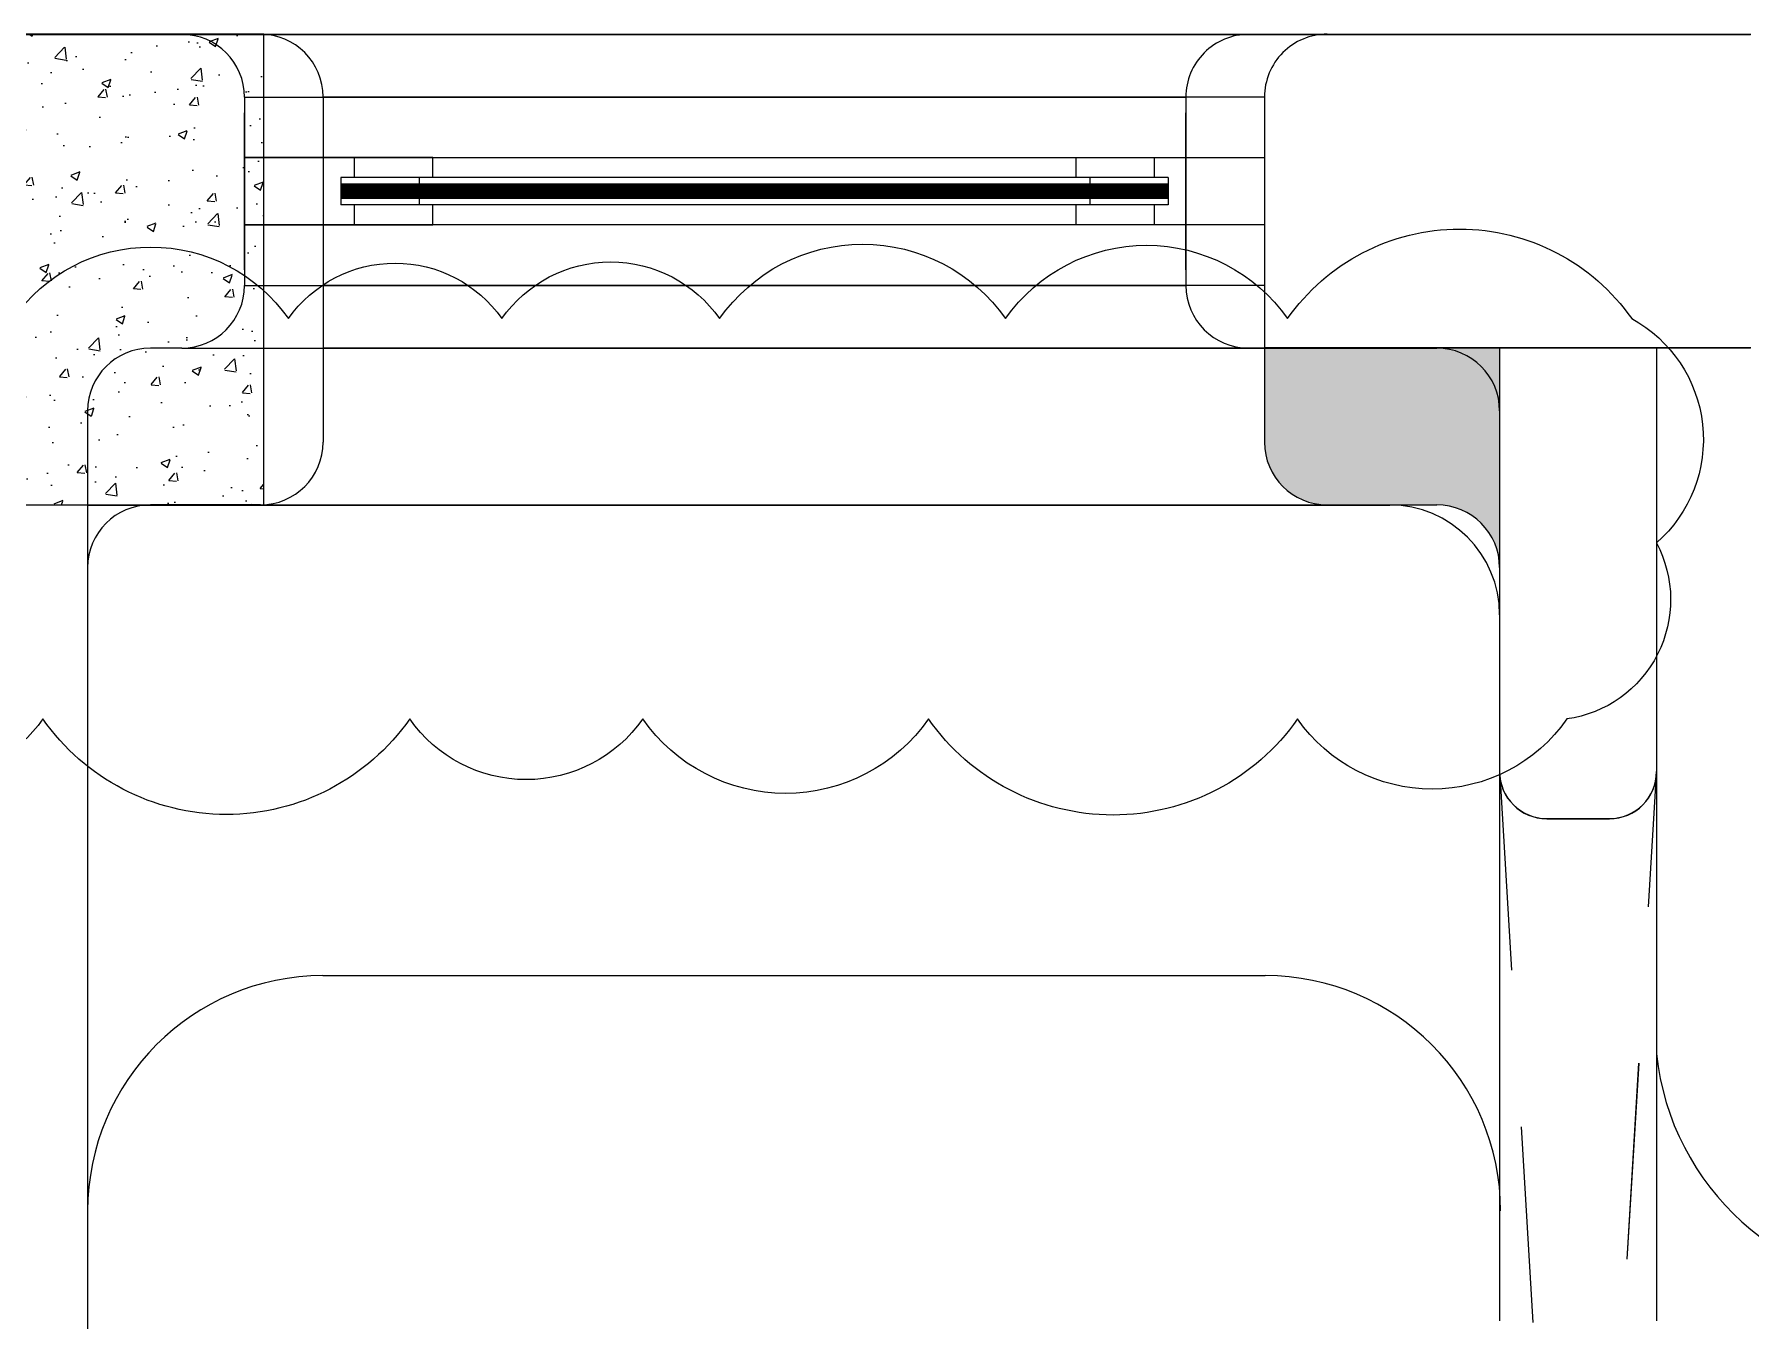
# Model space of a CAD drawing. Header units: metres. Extents: x -232 to 581, y 30 to 789.
# Drawn here: x 224.979 to 226.073, y 676.726 to 677.546 of the extents above; entities that cross this region are included whole.
import ezdxf

# ---------------------------------------------------------------- set-up
doc = ezdxf.new("R2010")
doc.units = ezdxf.units.M
doc.linetypes.add('DASHED', pattern=[0.75, 0.5, -0.25])
doc.linetypes.add('HIDDEN2', pattern=[0.1875, 0.125, -0.0625])
for name, color, linetype, lineweight in [('A-DOOR', 35, 'Continuous', 5), ('A-WALL', 250, 'Continuous', 20), ('baños', 140, 'Continuous', 0), ('Columnas', 7, 'Continuous', 18), ('muros bajitos', 252, 'Continuous', 5), ('piscina', 131, 'Continuous', 0), ('PROYECCION', 9, 'DASHED', 0)]:
    doc.layers.add(name, color=color, linetype=linetype, lineweight=lineweight)
doc.layers.add('HATCH', color=8, linetype='Continuous')
doc.layers.add('RELLENO SECCION', color=8, linetype='Continuous', lineweight=0, transparency=0.4)
doc.styles.get("Standard").update_dxf_attribs({"font": 'arial.ttf'})

# ---------------------------------------------------------------- blocks, each defined once
blk = doc.blocks.new('21.11.2025 LN09 2DO NIVEL')
at = {"layer": 'A-DOOR', "color": 18, "true_color": 0x000000}
for p, q in [((263.7385, 160.2014), (264.4185, 160.2014)), ((263.7785, 160.1614), (264.3785, 160.1614)), ((263.7785, 160.1229), (264.3785, 160.1229)), ((264.3172, 160.1101), (263.8398, 160.1101)), ((263.8398, 160.1101), (263.8398, 160.0927)), ((264.3172, 160.1101), (264.3172, 160.0927)), ((264.3172, 160.0927), (263.8398, 160.0927)), ((264.3785, 160.0799), (263.7785, 160.0799)), ((263.7785, 160.0414), (264.3785, 160.0414)), ((263.7385, 160.0014), (264.4185, 160.0014))]:
    blk.add_line(p, q, dxfattribs=at)
for points in [[(263.8485, 160.1101), (263.8485, 160.1229), (263.7785, 160.1229), (263.7785, 160.0799), (263.8485, 160.0799), (263.8485, 160.0927)], [(264.3085, 160.1101), (264.3085, 160.1229), (264.3785, 160.1229), (264.3785, 160.0799), (264.3085, 160.0799), (264.3085, 160.0927)]]:
    blk.add_lwpolyline(points, dxfattribs=at)
at = {"layer": 'A-WALL', "color": 18, "true_color": 0x000000}
for p, q in [((263.2185, 160.2014), (263.7385, 160.2014)), ((264.4185, 160.2014), (264.7385, 160.2014)), ((263.7785, 160.1614), (263.7785, 160.0414)), ((264.3785, 160.1614), (264.3785, 160.0414)), ((263.7785, 160.0514), (263.7785, 160.1514)), ((264.3785, 160.0514), (264.3785, 160.1514)), ((263.7385, 160.0014), (263.7185, 160.0014)), ((264.4185, 160.0014), (264.5385, 160.0014)), ((264.7385, 160.0014), (264.5385, 160.0014)), ((263.6785, 159.9614), (263.6785, 157.8414))]:
    blk.add_line(p, q, dxfattribs=at)
for centre, start, end in [((263.7385, 160.1614), 0, 89.9998), ((264.4185, 160.1614), 89.999, 180), ((263.7385, 160.0414), 270, 0), ((264.4185, 160.0414), 180, 270), ((263.7185, 159.9614), 90, 180)]:
    blk.add_arc(centre, 0.04, start, end, dxfattribs=at)
at = {"layer": 'baños', "color": 18, "true_color": 0x000000}
blk.add_line((263.8285, 159.6014), (264.4291, 159.6014), dxfattribs=at)
for centre, radius, start, end in [((263.8285, 159.4514), 0.15, 90, 180), ((264.4291, 159.4514), 0.15, 0, 90), ((264.8451, 159.5689), 0.1675, 185.9712, 270)]:
    blk.add_arc(centre, radius, start, end, dxfattribs=at)
at = {"layer": 'muros bajitos', "color": 18, "true_color": 0x000000}
for p, q in [((264.6785, 160.0014), (264.6785, 159.3814)), ((264.5785, 159.9614), (264.5785, 159.3814)), ((263.6791, 159.9014), (264.5085, 159.9014)), ((264.6085, 159.7014), (264.6485, 159.7014))]:
    blk.add_line(p, q, dxfattribs=at)
for centre, radius, start, end in [((264.5385, 159.9614), 0.04, 0.0015, 90), ((264.5085, 159.8314), 0.07, 0, 90), ((264.6085, 159.7314), 0.03, 180, 270), ((264.6485, 159.7314), 0.03, 270, 0)]:
    blk.add_arc(centre, radius, start, end, dxfattribs=at)
at = {"layer": 'piscina', "color": 18, "true_color": 0x000000, "const_width": 0.01}
blk.add_lwpolyline([(263.8398, 160.1014), (264.3172, 160.1014)], dxfattribs=at)
at = {"layer": 'PROYECCION', "color": 18, "linetype": 'HIDDEN2', "true_color": 0x000000}
for p, q in [((264.5786, 159.7296), (264.6784, 158.0732)), ((264.5786, 158.0732), (264.6784, 159.7296))]:
    blk.add_line(p, q, dxfattribs=at)
at = {"layer": 'baños', "color": 18, "linetype": 'Continuous', "true_color": 0x000000, "flags": 8}
for tag, p in [('TRADENAME', (265.5139, 159.7825, 0)), ('MODELNUMBER', (265.5139, 159.7825, 0)), ('PRODUCT', (265.5139, 159.7825, 0)), ('MATERIAL', (265.5139, 159.7824, 0)), ('MODELNUMBER', (266.6886, 159.7825, 0)), ('PRODUCT', (266.6886, 159.7825, 0)), ('TRADENAME', (266.6886, 159.7825, 0)), ('MATERIAL', (266.6886, 159.7824, 0))]:
    blk.add_attdef(tag, p, '', height=0.0000254, rotation=180.0001, dxfattribs=at)
blk = doc.blocks.new('A$C89702949')
at = {"layer": 'HATCH'}
h = blk.add_hatch(dxfattribs=at)
h.set_pattern_fill('AR-CONC', color=256, scale=0.00032)
h.set_pattern_definition([(50, (114.33107, 55.238796), (0.058299094, -0.005100507), [0.006096, -0.067056]), (355, (114.33107, 55.238796), (-0.011277895, 0.06113819), [0.0048768, -0.053644987]), (100.451445, (114.33593, 55.23837), (0.0470212, 0.05603768), [0.005180803, -0.056988878]), (46.1842, (114.33107, 55.25505), (0.086745293, -0.013453545), [0.009144, -0.100584]), (96.63556, (114.3383, 55.25393), (0.07596932, 0.07917636), [0.00777121, -0.085483395]), (351.18415, (114.33107, 55.25505), (0.07596932, 0.07917636), [0.00731519, -0.080467114]), (21, (114.3392, 55.25099), (0.048516605, -0.032724863), [0.006096, -0.067056]), (326, (114.3392, 55.25099), (0.01977665, 0.05894015), [0.0048768, -0.0536448]), (71.451445, (114.34324, 55.24826), (0.068293254, 0.026215286), [0.005180803, -0.05698878]), (37.5, (114.331071, 55.238796), (0.000988353, 0.0270576124), [0, -0.05299456, 0, -0.0544576, 0, -0.053848]), (7.5, (114.33107, 55.238796), (0.021382292, 0.032057784), [0, -0.03104896, 0, -0.05177536, 0, -0.0205232]), (327.5, (114.312946, 55.238796), (0.0433889905, -0.001833198), [0, -0.02032, 0, -0.0633984, 0, -0.0841248]), (317.5, (114.304818, 55.238796), (0.047401338, 0.008136477), [0, -0.026416, 0, -0.04210304, 0, -0.0597408])])
h.paths.add_polyline_path([(6.1623, 19.9891), (6.1623, 19.6891), (6.7623, 19.6891), (6.7623, 19.9891)])
at = {"layer": 'Columnas'}
blk.add_lwpolyline([(6.1623, 19.9891), (6.1623, 19.6891), (6.7623, 19.6891), (6.7623, 19.9891)], close=True, dxfattribs=at)
blk = doc.blocks.new('20.03.2026 LN 09 SEGUNDO NIVEL ARQ')
at = {"layer": 'RELLENO SECCION'}
h = blk.add_hatch(color=5, dxfattribs=at)
h.dxf.hatch_style = 1
h.paths.add_polyline_path([(82.8459, -42.6986), (82.696, -42.6986), (82.696, -42.7586, 0.414216), (82.736, -42.7986), (82.7759, -42.7986), (82.8059, -42.7986, -0.414206), (82.8459, -42.8386)])
at = {"layer": 'A-DOOR', "color": 5}
for p, q in [((82.056, -42.4986), (82.736, -42.4986)), ((82.096, -42.5386), (82.696, -42.5386)), ((82.096, -42.5771), (82.696, -42.5771)), ((82.6347, -42.5899), (82.1573, -42.5899)), ((82.1573, -42.5899), (82.1573, -42.6073)), ((82.6347, -42.5899), (82.6347, -42.6073)), ((82.6347, -42.6073), (82.1573, -42.6073)), ((82.696, -42.6201), (82.096, -42.6201)), ((82.096, -42.6586), (82.696, -42.6586)), ((82.096, -42.6986), (82.6959, -42.6986))]:
    blk.add_line(p, q, dxfattribs=at)
for points in [[(82.166, -42.5899), (82.166, -42.5771), (82.096, -42.5771), (82.096, -42.6201), (82.166, -42.6201), (82.166, -42.6073)], [(82.626, -42.5899), (82.626, -42.5771), (82.696, -42.5771), (82.696, -42.6201), (82.626, -42.6201), (82.626, -42.6073)]]:
    blk.add_lwpolyline(points, dxfattribs=at)
at = {"layer": 'A-WALL', "color": 5}
for p, q in [((81.4359, -42.4986), (82.056, -42.4986)), ((82.736, -42.4986), (83.006, -42.4986)), ((82.096, -42.5386), (82.096, -42.7586)), ((82.696, -42.5386), (82.696, -42.7586)), ((83.006, -42.6986), (82.696, -42.6986)), ((82.8459, -42.6986), (82.8459, -42.9686)), ((82.9459, -42.6986), (82.9459, -42.9686)), ((82.056, -42.7986), (81.9859, -42.7986)), ((81.9859, -42.7986), (82.056, -42.7986)), ((82.056, -42.7986), (82.7338, -42.7986)), ((82.7338, -42.7986), (82.7759, -42.7986)), ((82.736, -42.7986), (82.8059, -42.7986)), ((81.9459, -42.8386), (81.9459, -44.8586)), ((82.8759, -42.9986), (82.9159, -42.9986))]:
    blk.add_line(p, q, dxfattribs=at)
for centre, radius, start, end in [((82.056, -42.5386), 0.04, 0, 89.9998), ((82.736, -42.5386), 0.04, 89.999, 180), ((82.056, -42.7586), 0.04, 270, 0), ((82.736, -42.7586), 0.04, 180, 270), ((81.9859, -42.8386), 0.04, 90, 180), ((82.8059, -42.8386), 0.04, 0.0015, 90), ((82.8759, -42.9686), 0.03, 180, 270), ((82.9159, -42.9686), 0.03, 270, 0)]:
    blk.add_arc(centre, radius, start, end, dxfattribs=at)
at = {"layer": 'baños', "color": 5}
blk.add_line((82.0959, -43.0987), (82.6965, -43.0987), dxfattribs=at)
for centre, radius, start, end in [((82.0959, -43.2487), 0.15, 90, 180), ((82.6965, -43.2487), 0.15, 0, 90), ((83.1125, -43.1312), 0.1675, 185.9712, 270)]:
    blk.add_arc(centre, radius, start, end, dxfattribs=at)
at = {"layer": 'muros bajitos', "color": 5}
for p, q in [((82.8459, -42.9686), (82.8459, -43.3187)), ((82.9459, -42.9686), (82.9459, -43.3186))]:
    blk.add_line(p, q, dxfattribs=at)
at = {"layer": 'piscina', "color": 5, "const_width": 0.01}
blk.add_lwpolyline([(82.1573, -42.5986), (82.6347, -42.5986)], dxfattribs=at)
at = {"layer": 'PROYECCION', "color": 5, "linetype": 'HIDDEN2'}
for p, q in [((82.846, -42.9705), (82.9459, -44.6269)), ((82.846, -44.6269), (82.9459, -42.9705))]:
    blk.add_line(p, q, dxfattribs=at)
at = {"color": 5}
blk.add_blockref('A$C89702949', (75.2959, -62.4877), dxfattribs=at)
at = {"layer": 'baños', "color": 5, "linetype": 'Continuous', "flags": 8}
for tag, p in [('MODELNUMBER', (83.7813, -42.9175, 0)), ('MATERIAL', (83.7813, -42.9176, 0)), ('PRODUCT', (83.7813, -42.9176, 0)), ('TRADENAME', (83.7813, -42.9176, 0)), ('MODELNUMBER', (84.956, -42.9175, 0)), ('TRADENAME', (84.956, -42.9176, 0)), ('MATERIAL', (84.956, -42.9176, 0)), ('PRODUCT', (84.956, -42.9176, 0))]:
    blk.add_attdef(tag, p, '', height=0.0000254, rotation=180.0001, dxfattribs=at)
at = {"layer": 'baños', "color": 5, "linetype": 'Continuous'}
for tag, p, rotation in [('TRADENAME', (85.8912, -56.9933), 180.0001), ('MODELNUMBER', (85.8912, -56.9934), 180.0001), ('MATERIAL', (85.8914, -56.9932), 180.0001), ('PRODUCT', (85.8914, -56.9933), 180.0001), ('MODELNUMBER', (86.6008, -56.9934), 179.9999), ('MATERIAL', (86.6008, -56.9932), 179.9999), ('PRODUCT', (86.6008, -56.9933), 179.9999), ('TRADENAME', (86.6008, -56.9933), 179.9999)]:
    blk.add_attdef(tag, p, '', height=0.0000254, rotation=rotation, dxfattribs=at)

msp = doc.modelspace()

# ---------------------------------------------------------------- linework, layer by layer
at = {"color": 6}
msp.add_lwpolyline([(224.9653, 677.3652, -0.520567), (225.1407, 677.3652, -0.520567), (225.2767, 677.3652, -0.520567), (225.4155, 677.3652, -0.520567), (225.5978, 677.3652, -0.520567), (225.7775, 677.3652, -0.520567), (225.9969, 677.3652, -0.520567), (226.0127, 677.2222, -0.520567), (225.9556, 677.11, -0.520567), (225.7839, 677.11, -0.520567), (225.5487, 677.11, -0.520567), (225.3665, 677.11, -0.520567), (225.218, 677.11, -0.520567), (224.9842, 677.11, -0.520567), (224.8453, 677.11, -0.520567)], format="xyb", dxfattribs=at)

# ---------------------------------------------------------------- block references
at = {"color": 1}
for name, p in [('20.03.2026 LN 09 SEGUNDO NIVEL ARQ', (143.0668, 720.0451)), ('21.11.2025 LN09 2DO NIVEL', (-38.6658, 517.345))]:
    msp.add_blockref(name, p, dxfattribs=at)

doc.saveas('drawing.dxf')
